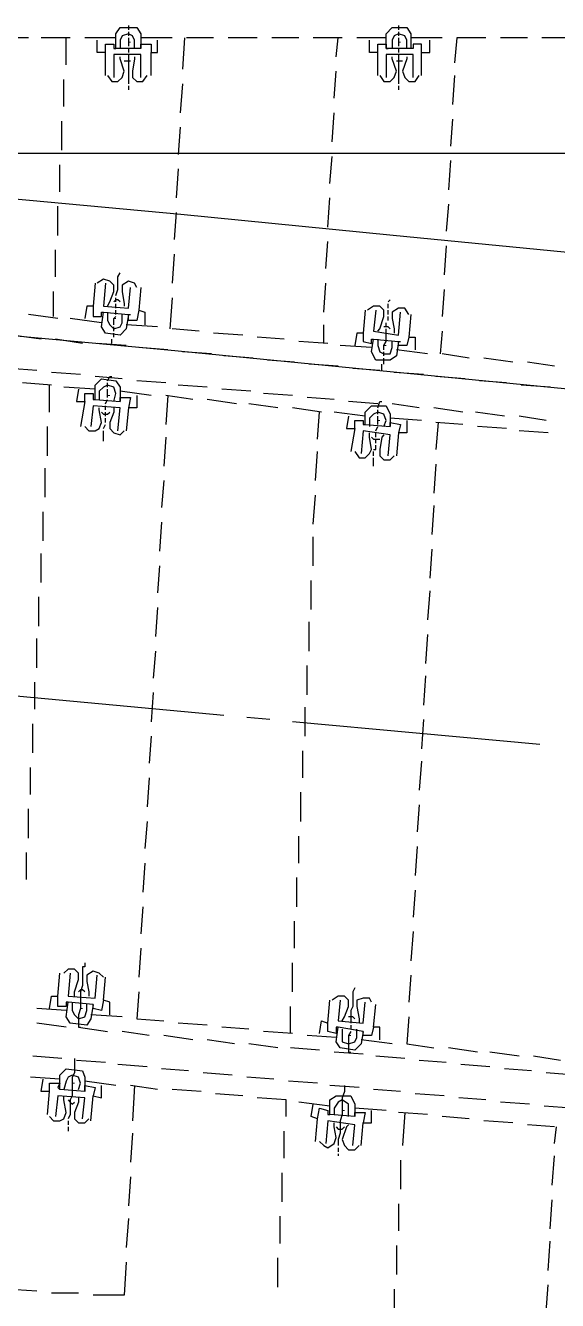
# Model space of a CAD drawing. Header units: millimetres. Extents: x -45 to 90, y -17 to 16.
# Drawn here: x 63.524 to 64.698, y -3.619 to -0.807 of the extents above; entities that cross this region are included whole.
import ezdxf

# ---------------------------------------------------------------- set-up
doc = ezdxf.new("R2010")
doc.units = ezdxf.units.MM
doc.layers.add('PDF_Geometry', color=7, linetype='Continuous')

msp = doc.modelspace()

# ---------------------------------------------------------------- linework, layer by layer
at = {"color": 3}
for points in [[(61.5233, -1.0031), (61.8081, -1.0307), (62.3675, -1.0811), (63.0234, -1.1453), (63.8669, -1.2233), (64.3353, -1.2692), (64.8029, -1.315), (65.2715, -1.361), (65.9268, -1.4297), (66.21, -1.4571), (66.6778, -1.503), (66.9594, -1.5307)], [(58.5713, -1.0885), (68.3996, -1.0885)]]:
    msp.add_lwpolyline(points, dxfattribs=at)
at = {"color": 4}
msp.add_lwpolyline([(61.496, -1.3019), (61.7802, -1.3294), (62.3394, -1.3798), (62.995, -1.444), (63.8384, -1.5219), (64.306, -1.5678), (64.7736, -1.6136), (65.2412, -1.6595), (65.8967, -1.7282), (66.1809, -1.7557), (66.6485, -1.8016), (66.9281, -1.8291)], dxfattribs=at)
at = {"layer": 'PDF_Geometry', "lineweight": 25}
for points in [[(63.7009, -0.8664), (63.7009, -0.8481), (63.7193, -0.8481), (63.7193, -0.8572), (63.7238, -0.8572), (63.7238, -0.8251), (63.733, -0.8114), (63.7697, -0.8114), (63.7788, -0.8251), (63.7788, -0.8572), (63.7788, -0.8481), (63.8018, -0.8481), (63.8018, -0.8664)], [(63.7513, -0.8068), (63.7513, -0.816)], [(64.3977, -0.8664), (64.3977, -0.8481), (64.3794, -0.8481), (64.3794, -0.8572), (64.3748, -0.8572), (64.3198, -0.8572), (64.3198, -0.8251), (64.3335, -0.8114), (64.3656, -0.8114), (64.3748, -0.8251), (64.3748, -0.8572)], [(64.3473, -0.8068), (64.3473, -0.816)], [(63.5313, -0.8343), (63.4671, -0.8343)], [(63.623, -0.8343), (63.5588, -0.8343)], [(63.6138, -0.8937), (63.6138, -0.8343)], [(63.7238, -0.8343), (63.6551, -0.8343)], [(63.7009, -0.9168), (63.7009, -0.8664), (63.6826, -0.8664), (63.6826, -0.8389)], [(63.7649, -0.8572), (63.7649, -0.8389), (63.7605, -0.8297), (63.7513, -0.8251), (63.7376, -0.8297), (63.733, -0.8389), (63.733, -0.8572)], [(63.7513, -0.8206), (63.7513, -0.8297)], [(63.7513, -0.8343), (63.7513, -0.8435), (63.7513, -0.8526)], [(63.8476, -0.8343), (63.7788, -0.8343)], [(63.8018, -0.9168), (63.8018, -0.8664), (63.8155, -0.8664), (63.8155, -0.8389)], [(63.8751, -0.8343), (63.8705, -0.9031)], [(63.9393, -0.8343), (63.8795, -0.8343)], [(64.0356, -0.8343), (63.9714, -0.8343)], [(64.1272, -0.8343), (64.0676, -0.8343)], [(64.2233, -0.8343), (64.1593, -0.8343)], [(64.2098, -0.8756), (64.2143, -0.8343)], [(64.3198, -0.8343), (64.2556, -0.8343)], [(64.3014, -0.9168), (64.3014, -0.8664), (64.2831, -0.8664), (64.2831, -0.8389)], [(64.3656, -0.8572), (64.3656, -0.8389), (64.361, -0.8297), (64.3473, -0.8251), (64.3379, -0.8297), (64.3335, -0.8389), (64.3335, -0.8572)], [(64.3473, -0.8206), (64.3473, -0.8297)], [(64.3473, -0.8343), (64.3473, -0.8435), (64.3473, -0.8526)], [(64.4435, -0.8343), (64.3748, -0.8343)], [(64.3977, -0.9168), (64.3977, -0.8664), (64.416, -0.8664), (64.416, -0.8389)], [(64.5398, -0.8343), (64.4756, -0.8343), (64.4711, -0.8893)], [(64.6315, -0.8343), (64.5719, -0.8343)], [(64.7278, -0.8343), (64.6636, -0.8343)], [(63.7788, -0.9214), (63.7788, -0.871), (63.7193, -0.871), (63.7193, -0.9214)], [(63.7788, -0.8572), (63.7238, -0.8572)], [(63.7513, -0.8572), (63.7513, -0.8664)], [(63.7513, -0.871), (63.7513, -0.8802), (63.7513, -0.8847), (63.7513, -0.8937), (63.7513, -0.8985), (63.7513, -0.9077), (63.7513, -0.9122), (63.7513, -0.9214), (63.7513, -0.926), (63.7513, -0.9352)], [(64.3014, -0.8664), (64.3014, -0.8481), (64.3198, -0.8481), (64.3198, -0.8572), (64.3244, -0.8572)], [(64.3794, -0.9214), (64.3794, -0.871), (64.3198, -0.871), (64.3198, -0.9214)], [(64.3473, -0.8572), (64.3473, -0.8664)], [(64.3473, -0.871), (64.3473, -0.8802), (64.3473, -0.8847), (64.3473, -0.8937), (64.3473, -0.8985), (64.3473, -0.9077), (64.3473, -0.9122), (64.3473, -0.9214), (64.3473, -0.926), (64.3473, -0.9352)], [(63.7055, -0.9168), (63.7147, -0.9306), (63.7284, -0.9306), (63.7376, -0.9214), (63.7422, -0.9077), (63.733, -0.8802), (63.733, -0.8756)], [(63.7422, -0.8847), (63.7468, -0.8847), (63.7513, -0.8847), (63.7559, -0.8847)], [(63.7649, -0.8756), (63.7649, -0.8802), (63.7605, -0.9077), (63.7605, -0.9214), (63.7697, -0.9306), (63.7834, -0.9306), (63.7926, -0.9168)], [(64.306, -0.9168), (64.3152, -0.9306), (64.3289, -0.9306), (64.3379, -0.9214), (64.3427, -0.9077), (64.3335, -0.8802), (64.3335, -0.8756)], [(64.3427, -0.8847), (64.3473, -0.8847), (64.3519, -0.8847), (64.3564, -0.8847)], [(64.3656, -0.8756), (64.3656, -0.8802), (64.3564, -0.9077), (64.361, -0.9214), (64.3702, -0.9306), (64.384, -0.9306), (64.3931, -0.9168)], [(63.6092, -0.9856), (63.6092, -0.926)], [(64.2052, -0.9672), (64.2098, -0.9077)], [(64.4711, -0.9168), (64.4665, -0.981)], [(63.7513, -0.9397), (63.7513, -0.9489)], [(63.8705, -0.9352), (63.8659, -0.9993)], [(64.3473, -0.9397), (64.3473, -0.9489)], [(64.2006, -1.0635), (64.2052, -0.9993)], [(63.6047, -1.0819), (63.6047, -1.0177)], [(63.8659, -1.0314), (63.8614, -1.091)], [(64.4665, -1.0131), (64.4619, -1.0727)], [(64.196, -1.1552), (64.2006, -1.0956)], [(63.6001, -1.1735), (63.6001, -1.1139)], [(63.8614, -1.1229), (63.8568, -1.1873)], [(64.4619, -1.1048), (64.4573, -1.169)], [(63.5955, -1.2698), (63.5955, -1.2056)], [(64.1914, -1.2515), (64.196, -1.1873)], [(64.4573, -1.201), (64.4525, -1.2606)], [(63.8568, -1.2194), (63.8522, -1.279)], [(64.1868, -1.3431), (64.1914, -1.2836)], [(64.4525, -1.2927), (64.4481, -1.3569)], [(63.5909, -1.3615), (63.5909, -1.3019)], [(63.8522, -1.3111), (63.8476, -1.3752)], [(63.678, -1.3752), (63.6734, -1.4257), (63.6597, -1.4257), (63.6551, -1.4532)], [(63.7055, -1.4257), (63.7101, -1.4165), (63.7193, -1.3936), (63.7193, -1.3798), (63.7101, -1.3707), (63.6963, -1.3661), (63.6826, -1.3752)], [(63.7009, -1.3752), (63.6963, -1.4257), (63.7513, -1.4302), (63.7559, -1.3844)], [(63.7238, -1.4027), (63.7284, -1.389), (63.7284, -1.3752), (63.7284, -1.3615), (63.733, -1.3521)], [(63.7697, -1.3844), (63.7649, -1.3752), (63.7513, -1.3707), (63.7376, -1.3798), (63.7376, -1.3936), (63.7422, -1.4211), (63.7422, -1.4257)], [(64.1823, -1.4394), (64.1868, -1.3752)], [(63.5863, -1.4486), (63.5863, -1.3936)], [(63.7788, -1.3844), (63.7743, -1.4348), (63.788, -1.4394), (63.788, -1.4667)], [(64.4481, -1.389), (64.4435, -1.4486)], [(63.6734, -1.4257), (63.6734, -1.4486), (63.6918, -1.4486), (63.6918, -1.4394), (63.6963, -1.4394), (63.7513, -1.444), (63.7468, -1.4761), (63.733, -1.4898), (63.7009, -1.4853), (63.6918, -1.4715), (63.6963, -1.4394)], [(63.733, -1.4165), (63.7284, -1.4119), (63.7238, -1.4119), (63.7193, -1.4165)], [(63.7238, -1.4165), (63.7238, -1.4073)], [(63.7238, -1.4302), (63.7238, -1.4211)], [(63.8476, -1.4073), (63.843, -1.4761)], [(64.3014, -1.4807), (64.306, -1.4761), (64.3152, -1.4486), (64.3152, -1.4348), (64.306, -1.4257), (64.2923, -1.4257), (64.2785, -1.4348)], [(64.3244, -1.4165), (64.3289, -1.4119)], [(64.3244, -1.4302), (64.3244, -1.4211)], [(64.3702, -1.444), (64.361, -1.4302), (64.3473, -1.4302), (64.3335, -1.4394), (64.3335, -1.4532), (64.3379, -1.4761), (64.3379, -1.4853)], [(63.5955, -1.4532), (63.5313, -1.444)], [(63.6918, -1.4623), (63.623, -1.4532)], [(63.7055, -1.4394), (63.7055, -1.4577), (63.7101, -1.4667), (63.7193, -1.4761), (63.733, -1.4715), (63.7376, -1.4623), (63.7376, -1.444)], [(63.7193, -1.4667), (63.7193, -1.4532), (63.7238, -1.4486)], [(63.7238, -1.444), (63.7238, -1.4348)], [(63.7743, -1.4348), (63.7697, -1.4577), (63.7513, -1.4577), (63.7513, -1.444), (63.7559, -1.444)], [(64.2739, -1.4348), (64.2694, -1.4853), (64.2556, -1.4853), (64.251, -1.5128)], [(64.2969, -1.4348), (64.2923, -1.4807), (64.3473, -1.4898), (64.3519, -1.4394)], [(64.3198, -1.4715), (64.3198, -1.4623)], [(64.3244, -1.444), (64.3244, -1.4348)], [(64.3244, -1.4577), (64.3244, -1.4486)], [(64.3748, -1.444), (64.3702, -1.4944), (64.384, -1.4944), (64.384, -1.5219)], [(63.5588, -1.499), (63.4946, -1.4898)], [(63.7193, -1.4807), (63.7193, -1.4715)], [(63.7193, -1.4944), (63.7193, -1.4853)], [(63.8155, -1.4715), (63.7468, -1.4667)], [(63.9072, -1.4807), (63.8476, -1.4761)], [(64.0035, -1.4898), (63.9393, -1.4853)], [(64.1823, -1.5082), (64.1823, -1.4667)], [(64.2694, -1.4853), (64.2694, -1.5036), (64.2877, -1.5082), (64.2877, -1.499), (64.2923, -1.499), (64.3473, -1.5036), (64.3427, -1.5357), (64.3289, -1.5448), (64.2969, -1.5448), (64.2877, -1.5265), (64.2923, -1.499)], [(64.3289, -1.4761), (64.3244, -1.4715), (64.3198, -1.4715), (64.3152, -1.4715)], [(64.3152, -1.5219), (64.3152, -1.5128), (64.3198, -1.5036), (64.3198, -1.4898), (64.3198, -1.4761)], [(64.4435, -1.4807), (64.439, -1.5311)], [(63.6503, -1.5082), (63.5909, -1.499)], [(63.7468, -1.5128), (63.6826, -1.5082)], [(63.7147, -1.5082), (63.7147, -1.499)], [(63.8384, -1.5219), (63.7743, -1.5173)], [(64.0952, -1.499), (64.0356, -1.4944)], [(64.1914, -1.5082), (64.1272, -1.5036)], [(64.2877, -1.5173), (64.2189, -1.5128)], [(64.3014, -1.499), (64.3014, -1.5128), (64.306, -1.5265), (64.3152, -1.5311), (64.3289, -1.5311), (64.3335, -1.5173), (64.3335, -1.5036)], [(64.3702, -1.4944), (64.3656, -1.5128), (64.3473, -1.5128), (64.3473, -1.5036), (64.3519, -1.5036)], [(63.9347, -1.5311), (63.8705, -1.5265)], [(64.0264, -1.5403), (63.9622, -1.5357)], [(64.1181, -1.5494), (64.0585, -1.5448)], [(64.3152, -1.5357), (64.3152, -1.5265)], [(64.3152, -1.554), (64.3152, -1.5403)], [(64.4115, -1.5311), (64.3427, -1.5219)], [(64.5031, -1.5403), (64.4435, -1.5311)], [(64.5994, -1.5494), (64.5352, -1.5403)], [(63.5496, -1.5678), (63.4901, -1.5632)], [(63.6459, -1.5769), (63.5817, -1.5724)], [(64.2143, -1.5586), (64.1502, -1.554)], [(64.306, -1.5678), (64.2464, -1.5632)], [(64.3106, -1.5678), (64.3106, -1.554)], [(64.4023, -1.5769), (64.3379, -1.5724)], [(64.6911, -1.5586), (64.6315, -1.5494)], [(63.5817, -1.5999), (63.5176, -1.5953)], [(63.5771, -1.6595), (63.5771, -1.5999)], [(63.6551, -1.6365), (63.6551, -1.6182), (63.6734, -1.6182), (63.6734, -1.6319), (63.678, -1.6319), (63.678, -1.5999), (63.6918, -1.5861), (63.7238, -1.5907), (63.733, -1.6044), (63.733, -1.6365), (63.733, -1.6274), (63.7559, -1.6274), (63.7513, -1.6503)], [(63.7376, -1.5861), (63.678, -1.5813)], [(63.7193, -1.6365), (63.7238, -1.6182), (63.7193, -1.6044), (63.7055, -1.5999), (63.6963, -1.6044), (63.6872, -1.6136), (63.6872, -1.6319)], [(63.7055, -1.5907), (63.7101, -1.5813), (63.7147, -1.5813)], [(63.7055, -1.6044), (63.7055, -1.5953)], [(63.8339, -1.5953), (63.7697, -1.5907)], [(63.9255, -1.6044), (63.8614, -1.5999)], [(64.494, -1.5861), (64.4298, -1.5813)], [(64.5857, -1.5953), (64.5261, -1.5907)], [(64.6817, -1.6044), (64.6177, -1.5999)], [(63.678, -1.609), (63.6092, -1.6044)], [(63.6413, -1.609), (63.6367, -1.6365), (63.6551, -1.6365), (63.6459, -1.6915)], [(63.7055, -1.6274), (63.7055, -1.6228), (63.7055, -1.609)], [(63.8018, -1.6228), (63.733, -1.6136)], [(63.7697, -1.6228), (63.7697, -1.6503), (63.7513, -1.6503), (63.7468, -1.7007)], [(63.8384, -1.6228), (63.8339, -1.687)], [(63.8935, -1.6319), (63.8339, -1.6228)], [(64.0218, -1.6136), (63.9576, -1.609)], [(64.1135, -1.6228), (64.0493, -1.6182)], [(64.2052, -1.6319), (64.1456, -1.6274)], [(63.6551, -1.6915), (63.6642, -1.7007), (63.678, -1.7007), (63.6872, -1.6959), (63.6918, -1.6824), (63.6872, -1.6549), (63.6872, -1.6503)], [(63.7284, -1.7007), (63.733, -1.6503), (63.6734, -1.6457), (63.6688, -1.6915)], [(63.678, -1.6319), (63.733, -1.6365)], [(63.7009, -1.6411), (63.7055, -1.6319)], [(63.7009, -1.6549), (63.7009, -1.6457)], [(63.7193, -1.6503), (63.7193, -1.6595), (63.7101, -1.6824), (63.7101, -1.6959), (63.7193, -1.7053), (63.733, -1.7099), (63.7422, -1.7007)], [(63.9897, -1.6411), (63.9255, -1.6319)], [(64.0814, -1.6503), (64.0172, -1.6411)], [(64.1777, -1.6595), (64.1135, -1.6503)], [(64.3014, -1.6411), (64.2373, -1.6365)], [(64.251, -1.6959), (64.251, -1.6778), (64.2694, -1.6778), (64.2694, -1.687), (64.2739, -1.687), (64.2739, -1.6595), (64.2877, -1.6457), (64.3198, -1.6457), (64.3289, -1.664), (64.3289, -1.6915), (64.3289, -1.6824), (64.3519, -1.687), (64.3473, -1.7053)], [(64.3014, -1.6503), (64.306, -1.6365), (64.3106, -1.6365)], [(64.3014, -1.664), (64.3014, -1.6549)], [(64.3931, -1.6503), (64.3335, -1.6411)], [(64.4894, -1.6595), (64.4252, -1.6503)], [(63.6918, -1.6595), (63.6963, -1.664), (63.7055, -1.664), (63.7101, -1.6595)], [(63.6963, -1.6959), (63.7009, -1.687)], [(63.7009, -1.6686), (63.7009, -1.6595)], [(63.7009, -1.6824), (63.7009, -1.6732)], [(64.1685, -1.719), (64.1731, -1.6595)], [(64.2739, -1.6686), (64.2052, -1.6595)], [(64.2373, -1.6686), (64.2327, -1.6959), (64.251, -1.6959), (64.2418, -1.7465)], [(64.2739, -1.687), (64.3289, -1.6915)], [(64.3152, -1.6915), (64.3198, -1.6778), (64.3152, -1.664), (64.3014, -1.6595), (64.2923, -1.664), (64.2831, -1.6732), (64.2831, -1.6915)], [(64.3014, -1.687), (64.3014, -1.6778), (64.3014, -1.6686)], [(64.3977, -1.6778), (64.3289, -1.6732)], [(64.3656, -1.6778), (64.3656, -1.7053), (64.3473, -1.7053), (64.3427, -1.7557)], [(64.4344, -1.6824), (64.4298, -1.742)], [(64.4894, -1.687), (64.4298, -1.6824)], [(64.5811, -1.6686), (64.5169, -1.6595)], [(64.6728, -1.6778), (64.6132, -1.6686)], [(63.5726, -1.7557), (63.5726, -1.6915)], [(63.6963, -1.7236), (63.6963, -1.7145), (63.6963, -1.7007)], [(63.8339, -1.7145), (63.8293, -1.7786)], [(64.251, -1.7465), (64.2602, -1.7603), (64.2739, -1.7603), (64.2831, -1.7511), (64.2877, -1.742), (64.2831, -1.7145), (64.2831, -1.7053)], [(64.3244, -1.7557), (64.3289, -1.7099), (64.2694, -1.7007), (64.2648, -1.7511)], [(64.2877, -1.7145), (64.2923, -1.719), (64.3014, -1.719), (64.306, -1.719)], [(64.2969, -1.7007), (64.3014, -1.6915)], [(64.2969, -1.7145), (64.2969, -1.7053)], [(64.3152, -1.7099), (64.3106, -1.7145), (64.306, -1.742), (64.306, -1.7557), (64.3152, -1.7649), (64.3289, -1.7649), (64.3379, -1.7557)], [(64.5857, -1.6959), (64.5215, -1.6915)], [(64.6773, -1.7053), (64.6132, -1.7007)], [(64.2923, -1.742), (64.2969, -1.742), (64.2969, -1.7328)], [(64.2969, -1.7282), (64.2969, -1.719)], [(64.1639, -1.8105), (64.1685, -1.7465)], [(64.2923, -1.7557), (64.2923, -1.7465)], [(64.2923, -1.7786), (64.2923, -1.7741), (64.2923, -1.7695), (64.2923, -1.7603)], [(63.568, -1.8474), (63.568, -1.7832)], [(64.4298, -1.7741), (64.4252, -1.8382)], [(63.8293, -1.8105), (63.8247, -1.8703)], [(64.1593, -1.907), (64.1639, -1.8428)], [(63.5634, -1.9437), (63.5634, -1.8795)], [(64.4252, -1.8657), (64.4206, -1.9299)], [(63.8247, -1.9024), (63.8201, -1.9666)], [(64.1593, -1.9987), (64.1593, -1.9345)], [(64.4206, -1.962), (64.416, -2.0262)], [(63.5588, -2.0353), (63.5588, -1.9712)], [(63.8201, -1.9987), (63.8155, -2.0583)], [(64.1547, -2.0949), (64.1547, -2.0308)], [(63.5542, -2.1316), (63.5542, -2.0674)], [(64.416, -2.0537), (64.4115, -2.1179)], [(63.8155, -2.0904), (63.8109, -2.1543)], [(64.1502, -2.1866), (64.1502, -2.1224)], [(63.5496, -2.2233), (63.5496, -2.1591)], [(64.4115, -2.15), (64.4069, -2.2141)], [(63.8109, -2.1866), (63.8064, -2.2462)], [(64.1456, -2.2829), (64.1456, -2.2187)], [(64.4069, -2.2416), (64.4023, -2.3058)], [(63.5451, -2.315), (63.5451, -2.2554)], [(63.9622, -2.3287), (63.4167, -2.2783)], [(63.8064, -2.2783), (63.8018, -2.3425)], [(64.0631, -2.3379), (64.0126, -2.3333)], [(64.141, -2.3746), (64.141, -2.3104)], [(63.5405, -2.4112), (63.5405, -2.3471)], [(64.659, -2.3929), (64.1135, -2.3425)], [(64.4023, -2.3379), (64.3977, -2.4021)], [(63.8018, -2.3746), (63.7972, -2.4342)], [(64.1364, -2.4663), (64.1364, -2.4067)], [(63.5357, -2.5029), (63.5357, -2.4433)], [(64.3977, -2.4296), (64.3931, -2.4938)], [(63.7972, -2.4663), (63.7926, -2.5304)], [(64.1318, -2.5625), (64.1318, -2.4982)], [(64.3931, -2.5258), (64.3885, -2.5854)], [(63.5313, -2.5992), (63.5313, -2.535)], [(63.7926, -2.5625), (63.788, -2.6221)], [(64.1272, -2.6542), (64.1272, -2.5946)], [(63.5267, -2.6909), (63.5267, -2.6313)], [(64.3885, -2.6175), (64.384, -2.6817)], [(63.788, -2.6542), (63.7834, -2.7184)], [(64.1227, -2.7505), (64.1227, -2.6863)], [(64.384, -2.7138), (64.3794, -2.7734)], [(63.7834, -2.7505), (63.7788, -2.8101)], [(64.1181, -2.842), (64.1181, -2.7826)], [(64.3794, -2.8055), (64.3748, -2.8697)], [(63.7788, -2.842), (63.7743, -2.9063)], [(63.6322, -2.9476), (63.6322, -2.9384), (63.6413, -2.9109), (63.6413, -2.8972), (63.6322, -2.888), (63.6184, -2.888), (63.6092, -2.8972)], [(63.6551, -2.8742), (63.6551, -2.8834), (63.6503, -2.8834), (63.6503, -2.8972), (63.6503, -2.9109), (63.6503, -2.9247), (63.6459, -2.9384), (63.6459, -2.9522), (63.6459, -2.9659), (63.6459, -2.9751), (63.6413, -2.9888), (63.6413, -3.0026), (63.6413, -3.0164), (63.7055, -3.0255)], [(63.6963, -2.9063), (63.6872, -2.8972), (63.6734, -2.8926), (63.6597, -2.9017), (63.6597, -2.9155), (63.6642, -2.9384), (63.6642, -2.9476)], [(64.1135, -2.9384), (64.1135, -2.8742)], [(63.5771, -2.9751), (63.5817, -2.9476), (63.5955, -2.9476), (63.6001, -2.8972)], [(63.623, -2.8972), (63.6184, -2.9476), (63.678, -2.9522), (63.6826, -2.9017)], [(63.7101, -2.9888), (63.7101, -2.9613), (63.6963, -2.9566), (63.7009, -2.9063)], [(64.3748, -2.9017), (64.3702, -2.9613)], [(63.6734, -2.9659), (63.6184, -2.9613), (63.6138, -2.9613), (63.6138, -2.9705), (63.5955, -2.9705), (63.5955, -2.9476)], [(63.6551, -2.9384), (63.6503, -2.9338), (63.6459, -2.9338), (63.6413, -2.9384)], [(63.7743, -2.9384), (63.7697, -2.998), (63.8293, -3.0026)], [(64.2233, -3.0026), (64.2281, -2.9934), (64.2373, -2.9705), (64.2373, -2.9566), (64.2281, -2.9476), (64.2143, -2.9476), (64.2006, -2.9566)], [(64.251, -2.9293), (64.2464, -2.9384), (64.2464, -2.943), (64.2464, -2.9522), (64.2464, -2.9566), (64.2464, -2.9659), (64.2464, -2.9705), (64.2418, -2.9797), (64.2418, -2.9843), (64.2418, -2.9934), (64.2418, -2.998), (64.2418, -3.0072)], [(64.2877, -2.9613), (64.2831, -2.9522), (64.2694, -2.9522), (64.2556, -2.9566), (64.2556, -2.9705), (64.2602, -2.998), (64.2602, -3.0072)], [(63.6138, -2.9797), (63.5496, -2.9751)], [(63.6963, -2.9566), (63.6918, -2.9797), (63.6734, -2.9751), (63.6734, -2.9659), (63.6688, -2.998), (63.6597, -3.0118), (63.623, -3.0072), (63.6138, -2.9934), (63.6184, -2.9613)], [(63.6276, -2.9613), (63.6276, -2.9797), (63.6322, -2.9888), (63.6413, -2.998), (63.6551, -2.9934), (63.6597, -2.9797), (63.6597, -2.9659)], [(64.1087, -3.0301), (64.1087, -2.9705)], [(64.1731, -3.0301), (64.1777, -3.0026), (64.1914, -3.0072), (64.196, -2.9566)], [(64.2189, -2.9566), (64.2143, -3.0026), (64.2694, -3.0072), (64.2739, -2.9613)], [(64.306, -3.0439), (64.306, -3.0164), (64.2923, -3.0164), (64.2969, -2.9659)], [(63.6138, -3.0164), (63.5496, -3.0072)], [(63.7376, -2.9934), (63.6688, -2.9888)], [(63.9255, -3.0118), (63.8614, -3.0072)], [(64.2694, -3.0255), (64.2143, -3.0164), (64.2098, -3.0164), (64.2098, -3.0301), (64.1914, -3.0255), (64.1914, -3.0072)], [(64.251, -2.998), (64.2464, -2.9934), (64.2418, -2.9934), (64.2373, -2.9934)], [(64.3702, -2.9934), (64.3656, -3.053), (64.4252, -3.0622)], [(63.7972, -3.0347), (63.7376, -3.0255)], [(63.8935, -3.0439), (63.8293, -3.0347)], [(64.0172, -3.0209), (63.9576, -3.0164)], [(64.1135, -3.0301), (64.0493, -3.0255)], [(64.2098, -3.0393), (64.1456, -3.0347)], [(64.2923, -3.0164), (64.2877, -3.0347), (64.2694, -3.0347), (64.2694, -3.0255), (64.2648, -3.053), (64.251, -3.0668), (64.2189, -3.0622), (64.2098, -3.0484), (64.2143, -3.0164)], [(64.2233, -3.0209), (64.2233, -3.0347), (64.2233, -3.0484), (64.2373, -3.053), (64.251, -3.0484), (64.2556, -3.0393), (64.2556, -3.0209)], [(64.2418, -3.0255), (64.2373, -3.0347), (64.2373, -3.0439), (64.2373, -3.0484), (64.2373, -3.0576), (64.2373, -3.0622), (64.2373, -3.0712)], [(64.2418, -3.0118), (64.2418, -3.0209)], [(63.9851, -3.053), (63.9255, -3.0439)], [(64.0814, -3.0622), (64.0172, -3.053)], [(64.1731, -3.0668), (64.1087, -3.0622)], [(64.3335, -3.053), (64.2648, -3.0439)], [(64.5215, -3.0712), (64.4573, -3.0622)], [(63.6047, -3.0851), (63.5405, -3.0805)], [(63.6322, -3.0851), (63.6322, -3.0989), (63.6322, -3.1034), (63.6322, -3.1126), (63.6322, -3.1172), (63.6276, -3.1264), (63.6276, -3.131), (63.6276, -3.1401), (63.6276, -3.1493), (63.6276, -3.1539), (63.6276, -3.163), (63.6276, -3.1676), (63.623, -3.1768), (63.623, -3.1814), (63.623, -3.1905), (63.623, -3.1951), (63.623, -3.2043), (63.623, -3.2089), (63.6184, -3.2181)], [(63.7009, -3.0943), (63.6367, -3.0897)], [(64.2694, -3.0759), (64.2052, -3.0712)], [(64.361, -3.0851), (64.2969, -3.0805)], [(64.4525, -3.0943), (64.3931, -3.0897)], [(64.6132, -3.0805), (64.549, -3.0712)], [(64.7048, -3.0897), (64.6452, -3.0805)], [(63.5771, -3.1585), (63.5771, -3.1401), (63.6001, -3.1401), (63.5955, -3.1493), (63.6001, -3.1539), (63.6001, -3.1218), (63.6138, -3.108), (63.6503, -3.1126), (63.6551, -3.1264), (63.6551, -3.1585), (63.6551, -3.1447), (63.678, -3.1493), (63.6734, -3.1676)], [(63.7926, -3.1034), (63.7284, -3.0989)], [(63.8843, -3.1126), (63.8247, -3.108)], [(63.9806, -3.1218), (63.9164, -3.1172)], [(64.549, -3.1034), (64.4848, -3.0989)], [(64.6407, -3.1126), (64.5811, -3.108)], [(64.7369, -3.1218), (64.6728, -3.1172)], [(63.6001, -3.131), (63.5357, -3.1264)], [(63.5726, -3.2089), (63.5771, -3.1585), (63.5588, -3.1585), (63.5634, -3.131)], [(63.6413, -3.1539), (63.6459, -3.1401), (63.6413, -3.1264), (63.6276, -3.1218), (63.6184, -3.1264), (63.6138, -3.1355), (63.6092, -3.1539)], [(63.7238, -3.1447), (63.6551, -3.1355)], [(63.6688, -3.2226), (63.6734, -3.1676), (63.6918, -3.1722), (63.6918, -3.1447)], [(63.8155, -3.1539), (63.7559, -3.1447)], [(63.7649, -3.1447), (63.7605, -3.2226)], [(64.0722, -3.131), (64.0126, -3.1264)], [(64.1685, -3.1401), (64.1043, -3.1355)], [(64.2602, -3.1493), (64.196, -3.1447)], [(64.2281, -3.1447), (64.2281, -3.1585), (64.2233, -3.1722), (64.2233, -3.1858), (64.2233, -3.1997), (64.2233, -3.2089), (64.2189, -3.2226), (64.2189, -3.2364), (64.2189, -3.2501), (64.2143, -3.2639), (64.2143, -3.2776)], [(63.5771, -3.2135), (63.5863, -3.2226), (63.6001, -3.2226), (63.6092, -3.2181), (63.6138, -3.2043), (63.6092, -3.1768), (63.6092, -3.1676)], [(63.6503, -3.2181), (63.6551, -3.1722), (63.5955, -3.1676), (63.5909, -3.2135)], [(63.6551, -3.1585), (63.6001, -3.1539)], [(63.6184, -3.1768), (63.623, -3.1814), (63.6276, -3.1858), (63.6322, -3.1814)], [(63.6413, -3.1722), (63.6413, -3.1814), (63.6322, -3.2043), (63.6322, -3.2181), (63.6413, -3.2272), (63.6551, -3.2272), (63.6642, -3.2181)], [(63.9118, -3.1585), (63.8476, -3.1539)], [(64.0035, -3.1676), (63.9439, -3.163)], [(64.0997, -3.2135), (64.0997, -3.1768), (64.0356, -3.1722)], [(64.1685, -3.2181), (64.1731, -3.1951), (64.1914, -3.1997), (64.1914, -3.2089), (64.196, -3.2089), (64.196, -3.1768), (64.2098, -3.1676), (64.2418, -3.1676), (64.251, -3.1858), (64.251, -3.2135), (64.251, -3.2043), (64.2739, -3.2043), (64.2694, -3.2272)], [(64.2373, -3.2135), (64.2373, -3.1951), (64.2373, -3.1858), (64.2233, -3.1768), (64.2143, -3.1814), (64.2052, -3.1951), (64.2052, -3.2089)], [(64.3519, -3.1585), (64.2923, -3.1539)], [(64.4481, -3.1676), (64.384, -3.163)], [(64.5398, -3.1768), (64.4802, -3.1722)], [(64.196, -3.1905), (64.1272, -3.1814)], [(64.1639, -3.2685), (64.1685, -3.2181), (64.1547, -3.2135), (64.1593, -3.1858)], [(64.3198, -3.1997), (64.251, -3.1951)], [(64.2648, -3.2776), (64.2694, -3.2272), (64.2877, -3.2272), (64.2877, -3.1997)], [(64.4115, -3.2089), (64.3473, -3.2043)], [(64.361, -3.2043), (64.3564, -3.2776)], [(64.6361, -3.1858), (64.5719, -3.1814)], [(64.7278, -3.1951), (64.6682, -3.1905)], [(63.6184, -3.2226), (63.6184, -3.2318)], [(64.1731, -3.2685), (64.1823, -3.2776), (64.1914, -3.2822), (64.2052, -3.2731), (64.2098, -3.2593), (64.2052, -3.2364), (64.2052, -3.2272)], [(64.2464, -3.2776), (64.251, -3.2318), (64.1914, -3.2226), (64.1868, -3.2731)], [(64.251, -3.2135), (64.196, -3.2089)], [(64.2373, -3.2318), (64.2327, -3.2364), (64.2233, -3.2639), (64.2281, -3.2776), (64.2373, -3.2868), (64.251, -3.2868), (64.2602, -3.2776)], [(64.5031, -3.2181), (64.4435, -3.2135)], [(64.5994, -3.2272), (64.5352, -3.2226)], [(64.6911, -3.2364), (64.6315, -3.2318)], [(63.6184, -3.2364), (63.6184, -3.2456)], [(63.7605, -3.2501), (63.7559, -3.3143)], [(64.0952, -3.3051), (64.0952, -3.2456)], [(64.2098, -3.2364), (64.2143, -3.241), (64.2233, -3.241), (64.2281, -3.2364)], [(64.6911, -3.2731), (64.6957, -3.2364)], [(64.2143, -3.2822), (64.2143, -3.2914)], [(64.2143, -3.296), (64.2143, -3.3004)], [(64.3519, -3.3097), (64.3519, -3.3739)], [(64.6865, -3.3647), (64.6911, -3.3004)], [(63.7559, -3.3464), (63.7513, -3.4106)], [(64.0906, -3.4014), (64.0906, -3.3372)], [(64.6817, -3.461), (64.6865, -3.3968)], [(64.3473, -3.406), (64.3473, -3.4656)], [(63.7513, -3.4381), (63.7468, -3.5023)], [(64.086, -3.4931), (64.086, -3.4335)], [(64.3427, -3.4977), (64.3427, -3.5619)], [(64.6773, -3.5527), (64.6817, -3.4885)], [(63.7468, -3.5344), (63.7422, -3.6077), (63.6734, -3.6077)], [(64.0814, -3.5894), (64.0814, -3.5252)], [(63.5496, -3.5985), (63.4809, -3.5939), (63.4855, -3.5619)], [(64.3379, -3.5939), (64.3379, -3.6673), (64.2694, -3.6627)], [(64.6728, -3.6442), (64.6773, -3.5848)], [(63.6413, -3.6031), (63.5817, -3.6031)]]:
    msp.add_lwpolyline(points, dxfattribs=at)
at = {"layer": 'PDF_Geometry', "lineweight": 9}
for points in [[(63.7513, -0.8435), (63.7559, -0.8435)], [(64.3473, -0.8435), (64.3519, -0.8435)], [(63.7193, -1.4532), (63.7238, -1.4532)], [(64.3152, -1.5128), (64.3198, -1.5128)], [(63.7101, -1.5813), (63.7147, -1.5813)], [(63.7055, -1.6228), (63.7101, -1.6228)], [(64.306, -1.6365), (64.3106, -1.6365)], [(64.3014, -1.6778), (64.306, -1.6778)], [(63.6459, -2.9751), (63.6503, -2.9751)], [(63.6413, -3.0164), (63.6459, -3.0164)], [(64.2373, -3.0347), (64.2418, -3.0347)], [(64.2373, -3.0712), (64.2418, -3.0712)], [(63.6276, -3.1401), (63.6322, -3.1401)], [(64.2233, -3.1997), (64.2281, -3.1997)]]:
    msp.add_lwpolyline(points, dxfattribs=at)

doc.saveas('drawing.dxf')
